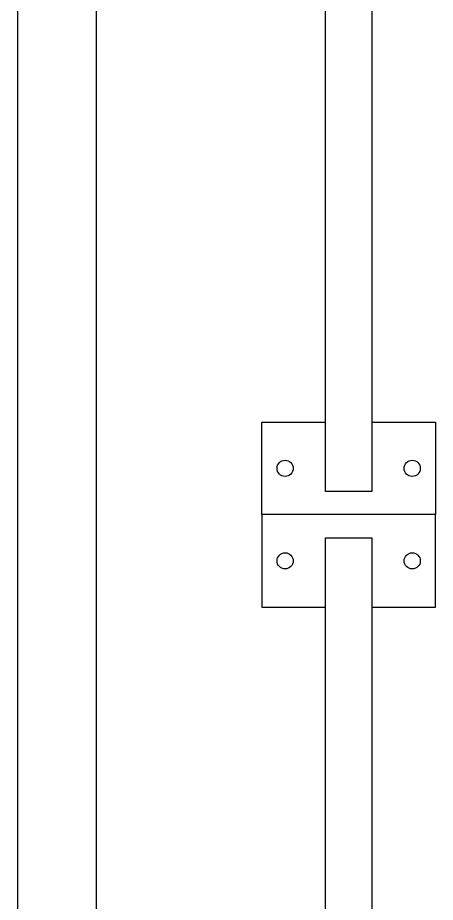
# Model space of a CAD drawing. Header units: millimetres. Extents: x 163705 to 1616509, y 81827 to 302547.
# Drawn here: x 593829 to 594190, y 152310 to 153074 of the extents above; entities that cross this region are included whole.
import ezdxf

# ---------------------------------------------------------------- set-up
doc = ezdxf.new("R2010")
doc.units = ezdxf.units.MM
doc.header["$LTSCALE"] = 10

# ---------------------------------------------------------------- blocks, each defined once
blk = doc.blocks.new('G$C5344DCDD')
blk.add_lwpolyline([(-7097.59, 591.14), (3578.78, 591.14), (3578.78, 659.14), (-7097.59, 659.14)], close=True)
blk = doc.blocks.new('A$C9a6fd652')
for points in [[(80, 55), (80, 0), (0, 0), (0, 150), (80, 150), (80, 95)], [(1460, 55), (1460, 0), (1540, 0), (1540, 150), (1460, 150), (1460, 95)]]:
    blk.add_lwpolyline(points)
blk.add_lwpolyline([(20, 95), (1520, 95), (1520, 55), (20, 55)], close=True)
for centre in [(40, 130), (1500, 130), (40, 20), (1500, 20)]:
    blk.add_circle(centre, 7)
blk = doc.blocks.new('G$C2612153E')
for p in [(150, 6390.23), (1690, 6390.23)]:
    blk.add_blockref('A$C9a6fd652', p)

msp = doc.modelspace()

# ---------------------------------------------------------------- block references
at = {"rotation": 90}
msp.add_blockref('G$C2612153E', (600580.646, 150955.08), dxfattribs=at)
at = {"xscale": -1, "rotation": 89.99999999999993}
msp.add_blockref('G$C5344DCDD', (594488.166, 148208.411), dxfattribs=at)

doc.saveas('drawing.dxf')
